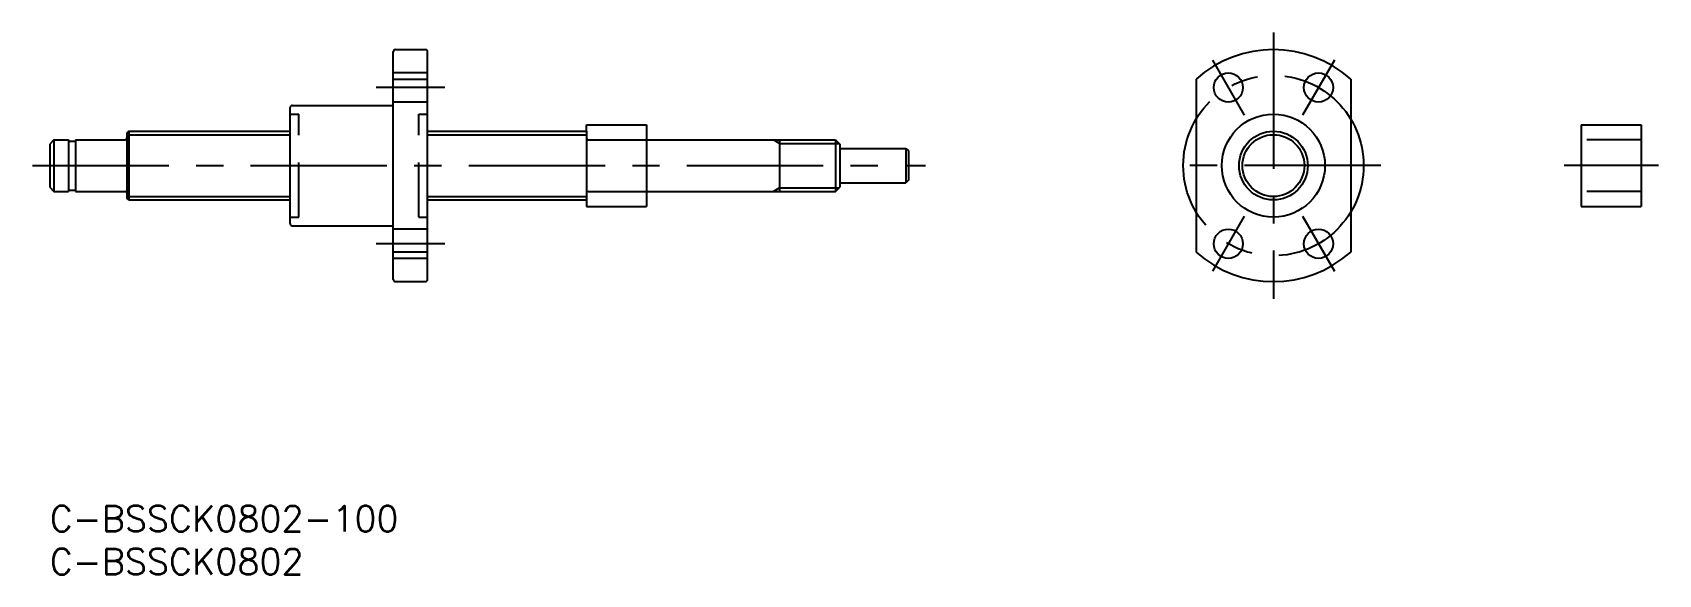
# Model space of a CAD drawing. Extents: x -2 to 187, y -8 to 55.
import ezdxf

# ---------------------------------------------------------------- set-up
doc = ezdxf.new("R2010")
doc.units = 0
doc.header["$LTSCALE"] = 0.5
for name, pattern in [('CENTER', [50.8, 31.75, -6.35, 6.35, -6.35]), ('DASHED', [19.05, 12.7, -6.35]), ('PHANTOM', [63.5, 31.75, -6.35, 6.35, -6.35, 6.35, -6.35])]:
    doc.linetypes.add(name, pattern=pattern)
doc.layers.get('0').update_dxf_attribs({"linetype": 'CONTINUOUS'})
doc.layers.add('CENTER', color=1, linetype='CENTER')
doc.styles.get("Standard").update_dxf_attribs({"font": 'txt.shx', "height": 3, "bigfont": 'bigfont.shx'})

# ---------------------------------------------------------------- blocks, each defined once
blk = doc.blocks.new('*U31')
at = {"color": 7, "linetype": 'CONTINUOUS'}
blk.add_text('C-BSSCK0802-100', height=3, dxfattribs=at).set_placement((0, -3))
blk = doc.blocks.new('*U32')
at = {"color": 7, "linetype": 'CONTINUOUS'}
blk.add_text('C-BSSCK0802', height=3, dxfattribs=at).set_placement((0, -8))

msp = doc.modelspace()

# ---------------------------------------------------------------- linework, layer by layer
at = {"color": 7, "linetype": 'CONTINUOUS'}
for p, q in [((40.25, 53.11), (43.75, 53.11)), ((40, 26.36), (40, 52.86)), ((44, 26.36), (44, 52.86)), ((40, 49.67), (44, 49.67)), ((133.5, 49.67), (133.5, 29.54)), ((151.5, 49.67), (151.5, 29.54)), ((28, 32.86), (28, 46.36)), ((28.25, 46.61), (40, 46.61)), ((9.2, 43.61), (9, 43.41)), ((9.2, 43.61), (28, 43.61)), ((9.2, 43.61), (9.2, 35.61)), ((44, 43.61), (62.5, 43.61)), ((62.5, 43.61), (62.5, 35.61)), ((178.34, 44.36), (185.34, 44.36)), ((178.34, 44.36), (178.34, 34.86)), ((185.34, 44.36), (185.34, 34.86)), ((0.5, 42.61), (0, 42.11)), ((0, 42.11), (0, 37.11)), ((0.5, 42.61), (0.5, 36.61)), ((0.5, 42.61), (2.2, 42.61)), ((2.2, 42.61), (2.2, 36.61)), ((2.2, 42.46), (3, 42.46)), ((3, 42.61), (8.8, 42.61)), ((3, 42.61), (3, 36.61)), ((9, 43.41), (9, 35.81)), ((62.7, 42.61), (91.5, 42.61)), ((85, 42.61), (85, 36.61)), ((91.5, 42.61), (91.5, 36.61)), ((91.5, 42.61), (92, 42.11)), ((92, 42.11), (92, 37.11)), ((92, 41.61), (99.7, 41.61)), ((99.7, 41.61), (100, 41.31)), ((99.7, 41.61), (99.7, 37.61)), ((100, 41.31), (100, 37.91)), ((100, 37.91), (99.7, 37.61)), ((0, 37.11), (0.5, 36.61)), ((0.5, 36.61), (2.2, 36.61)), ((2.2, 36.76), (3, 36.76)), ((3, 36.61), (8.8, 36.61)), ((62.7, 36.61), (91.5, 36.61)), ((91.5, 36.61), (92, 37.11)), ((92, 37.61), (99.7, 37.61)), ((9.2, 35.61), (9, 35.81)), ((9.2, 35.61), (28, 35.61)), ((44, 35.61), (62.5, 35.61)), ((178.34, 34.86), (185.34, 34.86)), ((28.25, 32.61), (40, 32.61)), ((44, 29.54), (40, 29.54)), ((40.25, 26.11), (43.75, 26.11))]:
    msp.add_line(p, q, dxfattribs=at)
at = {"color": 3, "linetype": 'DASHED'}
for p, q in [((44, 50.4), (40, 50.4)), ((28, 45.61), (29, 45.61)), ((29, 33.61), (29, 45.61)), ((44, 47), (40, 47)), ((43, 33.61), (43, 45.61)), ((43, 45.61), (44, 45.61)), ((185.34, 42.61), (178.34, 42.61)), ((185.34, 36.61), (178.34, 36.61)), ((28, 33.61), (29, 33.61)), ((44, 32.21), (40, 32.21)), ((43, 33.61), (44, 33.61)), ((44, 28.81), (40, 28.81))]:
    msp.add_line(p, q, dxfattribs=at)
at = {"color": 3, "linetype": 'PHANTOM'}
for p, q in [((62.5, 44.36), (69.5, 44.36)), ((62.5, 43.61), (62.5, 44.36)), ((69.5, 44.36), (69.5, 34.86)), ((62.5, 35.61), (62.5, 34.86)), ((62.5, 34.86), (69.5, 34.86))]:
    msp.add_line(p, q, dxfattribs=at)
at = {"color": 3, "linetype": 'CONTINUOUS'}
for p, q in [((9, 43.21), (28, 43.21)), ((44, 43.21), (62.5, 43.21)), ((85, 42.2), (84.3, 42.61)), ((85, 42.2), (91.91, 42.2)), ((9, 36), (28, 36)), ((44, 36), (62.5, 36)), ((85, 37.01), (84.3, 36.61)), ((85, 37.01), (91.91, 37.01))]:
    msp.add_line(p, q, dxfattribs=at)
at = {"color": 7, "linetype": 'CONTINUOUS'}
for centre, radius in [((137.25, 48.7), 1.7), ((147.75, 48.7), 1.7), ((142.5, 39.61), 6), ((142.5, 39.61), 3.6), ((137.25, 30.51), 1.7), ((147.75, 30.51), 1.7)]:
    msp.add_circle(centre, radius, dxfattribs=at)
at = {"color": 3, "linetype": 'CONTINUOUS'}
msp.add_circle((142.5, 39.61), 4, dxfattribs=at)
at = {"color": 7, "linetype": 'CONTINUOUS'}
for centre, radius, start, end in [((40.25, 52.86), 0.25, 90, 180), ((43.75, 52.86), 0.25, 0, 90), ((142.5, 39.61), 13.5, 48.1897, 131.8103), ((28.25, 46.36), 0.25, 90, 180), ((8.8, 42.81), 0.2, 270, 0), ((62.7, 42.81), 0.2, 180, 270), ((8.8, 36.41), 0.2, 0, 90), ((62.7, 36.41), 0.2, 90, 180), ((28.25, 32.86), 0.25, 180, 270), ((142.5, 39.61), 13.5, 228.1897, 311.8103), ((40.25, 26.36), 0.25, 180, 270), ((43.75, 26.36), 0.25, 270, 0)]:
    msp.add_arc(centre, radius, start, end, dxfattribs=at)
at = {"layer": 'CENTER', "color": 1, "linetype": 'CENTER'}
for p, q in [((142.5, 55.11), (142.5, 24.11)), ((135.4, 51.9), (139.1, 45.49)), ((149.6, 51.9), (145.9, 45.49)), ((46, 48.7), (38, 48.7)), ((-2, 39.61), (102, 39.61)), ((155, 39.61), (130, 39.61)), ((187.34, 39.61), (176.34, 39.61)), ((139.1, 33.72), (135.4, 27.31)), ((145.9, 33.72), (149.6, 27.31)), ((46, 30.51), (38, 30.51))]:
    msp.add_line(p, q, dxfattribs=at)
msp.add_circle((142.5, 39.61), 10.5, dxfattribs=at)

# ---------------------------------------------------------------- block references
at = {"color": 7, "linetype": 'CONTINUOUS'}
for name in ['*U31', '*U32']:
    msp.add_blockref(name, (0, 0), dxfattribs=at)

doc.saveas('drawing.dxf')
